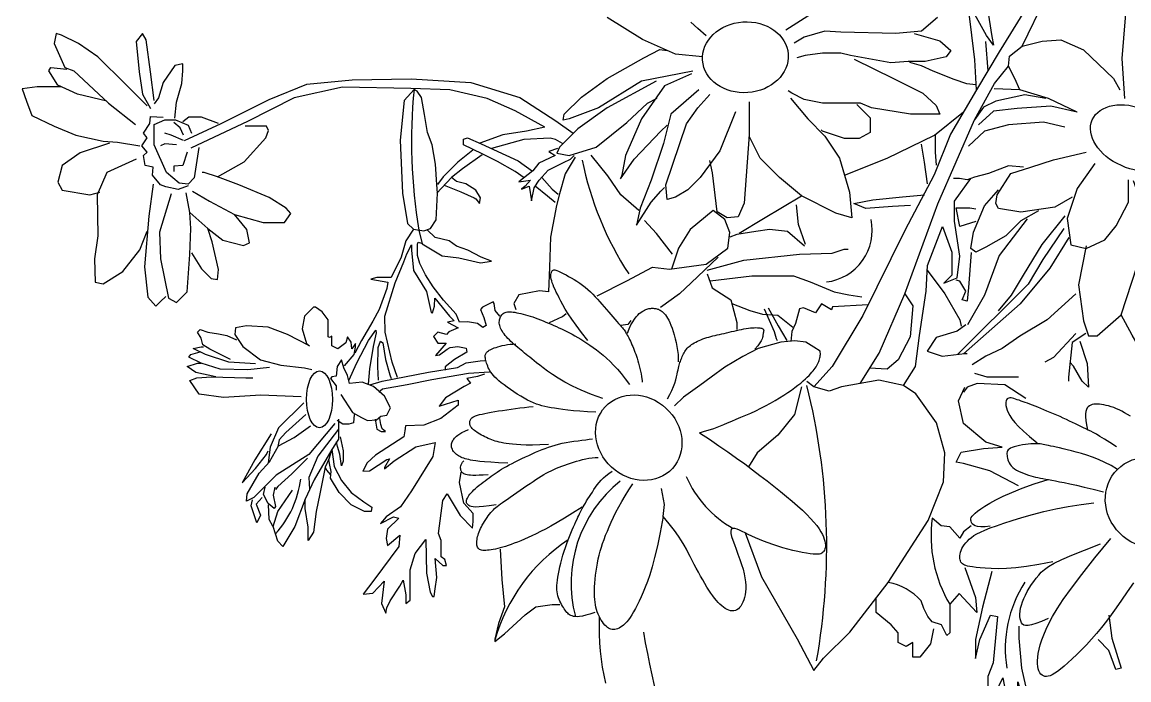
# Model space of a CAD drawing. Header units: millimetres. Extents: x 12377 to 30673, y 89761 to 101952.
# Drawn here: x 14163.8 to 14629.8, y 91247.6 to 91524.7 of the extents above; entities that cross this region are included whole.
import ezdxf

# ---------------------------------------------------------------- set-up
doc = ezdxf.new("R2010")
doc.units = ezdxf.units.MM

# ---------------------------------------------------------------- blocks, each defined once
blk = doc.blocks.new('A$C1F755224')
for p, q in [((263.16, 307.07), (270.99, 323.28)), ((200.95, 311.34), (210.6, 317.45)), ((265.64, 319.4), (257.15, 305.57)), ((289.51, 303.78), (290.83, 319.9)), ((163.28, 308.77), (153.94, 314.56)), ((240.87, 314.56), (236.68, 311.02)), ((249.58, 312.85), (249.12, 316.28)), ((253.78, 309.83), (250.28, 316.13)), ((254.02, 316.83), (255.18, 309.59)), ((177.8, 311.66), (175.95, 313.36)), ((180.02, 309.73), (177.8, 311.66)), ((250.73, 303.48), (249.58, 312.85)), ((8.92, 310.36), (8.45, 307.78)), ((10.33, 309.89), (8.92, 310.36)), ((14.79, 307.78), (10.33, 309.89)), ((31.69, 310.36), (30.05, 308.25)), ((32.63, 308.72), (31.69, 310.36)), ((33.81, 300.28), (32.63, 308.72)), ((171.97, 304.91), (163.28, 308.77)), ((205.78, 309.41), (203.2, 307.8)), ((211.25, 311.02), (205.78, 309.41)), ((215.43, 310.7), (211.25, 311.02)), ((229.92, 310.38), (215.43, 310.7)), ((236.68, 311.02), (229.92, 310.38)), ((234.75, 310.38), (241.51, 308.45)), ((255.65, 307.26), (253.78, 309.83)), ((255.18, 309.59), (255.65, 307.26)), ((268.43, 308.38), (273.37, 308.71)), ((273.37, 308.71), (279.3, 306.08)), ((8.45, 307.78), (11.27, 301.45)), ((19.96, 304.26), (14.79, 307.78)), ((30.05, 308.25), (30.76, 300.28)), ((163.6, 303.94), (167.79, 306.2)), ((167.79, 306.2), (169.72, 305.87)), ((241.51, 308.45), (244.41, 305.87)), ((244.41, 305.87), (243.12, 304.27)), ((253.47, 308.28), (254.16, 300.55)), ((259.87, 304.44), (263.16, 307.07)), ((263.16, 307.07), (268.43, 308.38)), ((279.3, 306.08), (287.2, 298.51)), ((27.23, 296.99), (19.96, 304.26)), ((153.94, 298.48), (163.6, 303.94)), ((179.06, 304.27), (171.97, 304.91)), ((206.1, 304.59), (203.84, 303.94)), ((210.6, 305.23), (206.1, 304.59)), ((215.43, 305.23), (210.6, 305.23)), ((218.01, 304.59), (215.43, 305.23)), ((228.63, 302.66), (218.01, 304.59)), ((218.97, 303.62), (229.28, 298.48)), ((233.14, 302.98), (228.63, 302.66)), ((237.65, 302.98), (233.14, 302.98)), ((243.12, 304.27), (237.65, 302.98)), ((251.18, 295.52), (250.73, 303.48)), ((257.15, 305.57), (251.18, 295.52)), ((259.54, 301.8), (259.87, 304.44)), ((290.17, 293.25), (289.51, 303.78)), ((7.04, 300.51), (7.51, 301.45)), ((9.39, 296.76), (7.04, 300.51)), ((7.51, 301.45), (11.74, 300.98)), ((11.27, 301.45), (13.62, 300.51)), ((13.62, 300.51), (22.77, 292.07)), ((30.76, 300.28), (31.69, 294.41)), ((34.75, 292.77), (33.81, 300.28)), ((40.15, 301.92), (37.09, 297.46)), ((42.26, 302.39), (40.15, 301.92)), ((42.02, 297.23), (42.26, 300.51)), ((42.26, 300.51), (42.26, 302.39)), ((176.48, 300.41), (162.96, 297.83)), ((236.69, 301.83), (233.62, 302.77)), ((239.76, 300.41), (236.69, 301.83)), ((245.31, 298.29), (239.76, 300.41)), ((255.91, 297.25), (259.54, 301.8)), ((261.19, 298.51), (259.54, 301.8)), ((37.09, 297.46), (35.92, 293.47)), ((40.62, 292.3), (42.02, 297.23)), ((74.9, 297), (86.88, 298.17)), ((86.88, 298.17), (102.37, 298.4)), ((102.37, 298.4), (118.1, 297.47)), ((118.1, 297.47), (131.01, 293.48)), ((147.18, 293.65), (153.94, 298.48)), ((162.96, 297.83), (151.69, 290.76)), ((166.82, 297.83), (153.94, 290.76)), ((176.16, 299.76), (169.08, 296.55)), ((229.28, 298.48), (237, 294.62)), ((248.62, 297.11), (245.31, 298.29)), ((250.98, 296.87), (248.62, 297.11)), ((250.65, 287.66), (255.91, 297.25)), ((262.51, 295.55), (261.19, 298.51)), ((287.2, 298.51), (288.85, 295.55)), ((3.99, 296.29), (0, 295.82)), ((0, 295.82), (1.17, 292.54)), ((10.33, 296.29), (3.99, 296.29)), ((14.56, 294.41), (9.39, 296.76)), ((22.3, 292.54), (14.56, 294.41)), ((32.87, 291.36), (27.23, 296.99)), ((31.69, 294.41), (33.81, 290.66)), ((65.04, 293.01), (74.9, 297)), ((84.31, 296.27), (71.62, 293.43)), ((102.3, 295.89), (84.31, 296.27)), ((103.14, 295.63), (100.53, 292.72)), ((112.52, 295.51), (102.3, 295.89)), ((103.91, 295.17), (103.14, 295.63)), ((105.13, 293.48), (103.91, 295.17)), ((122.37, 293.24), (112.52, 295.51)), ((169.08, 296.55), (162.96, 287.86)), ((178.09, 295.58), (170.68, 289.15)), ((177.77, 290.76), (180.99, 294.3)), ((202.56, 294.62), (201.59, 295.26)), ((205.78, 293.01), (202.56, 294.62)), ((237, 294.62), (240.54, 291.4)), ((251.18, 295.52), (244.26, 283.89)), ((262.51, 295.55), (255.82, 295.81)), ((263.82, 294.24), (256.25, 292.59)), ((270.08, 293.25), (262.51, 295.55)), ((269.42, 293.25), (263.82, 294.24)), ((1.17, 292.54), (2.58, 288.78)), ((22.77, 292.07), (29.82, 286.44)), ((35.92, 293.47), (34.75, 291.83)), ((40.15, 288.08), (40.62, 292.3)), ((52.36, 286.68), (65.04, 293.01)), ((71.62, 293.43), (59.31, 287.19)), ((100.53, 292.72), (99.46, 282.29)), ((105.9, 289.04), (105.13, 293.48)), ((129.75, 290.03), (122.37, 293.24)), ((131.01, 293.48), (140.41, 287.38)), ((142.68, 289.15), (147.18, 293.65)), ((159.1, 286.9), (164.57, 292.04)), ((164.57, 292.04), (167.14, 293.33)), ((191.29, 292.37), (191.29, 283.68)), ((202.23, 293.33), (206.74, 287.86)), ((210.6, 292.04), (205.78, 293.01)), ((215.11, 292.04), (210.6, 292.04)), ((220.58, 292.04), (215.11, 292.04)), ((219.62, 291.72), (223.16, 288.19)), ((223.48, 290.76), (220.58, 292.04)), ((240.54, 291.4), (241.51, 289.15)), ((256.25, 292.59), (252.96, 290.95)), ((270.74, 291.28), (261.85, 290.62)), ((277.65, 289.63), (270.08, 293.25)), ((277.65, 289.63), (270.74, 291.28)), ((2.58, 288.78), (8.45, 285.97)), ((33.58, 286.67), (33.82, 288.55)), ((33.82, 288.55), (37.1, 288.32)), ((106.67, 284.29), (105.9, 289.04)), ((137.52, 285.68), (129.75, 290.03)), ((142.36, 287.54), (142.68, 289.15)), ((151.69, 290.76), (143.96, 287.86)), ((153.94, 290.76), (146.22, 285.29)), ((170.68, 289.15), (168.75, 281.43)), ((174.87, 286.58), (177.77, 290.76)), ((187.75, 289.79), (183.56, 279.5)), ((233.78, 289.15), (223.48, 290.76)), ((241.51, 289.15), (233.78, 289.15)), ((240.05, 283.6), (247.72, 289.71)), ((252.96, 290.95), (250.65, 287.66)), ((255.59, 289.96), (251.64, 286.34)), ((261.85, 290.62), (255.59, 289.96)), ((8.45, 285.97), (14.09, 283.62)), ((31.94, 284.09), (33.58, 286.67)), ((34.75, 286.44), (37.56, 287.61)), ((34.75, 281.04), (34.75, 286.44)), ((37.56, 287.61), (40.38, 287.61)), ((41.56, 285.5), (39.92, 286.91)), ((40.38, 287.61), (43.67, 286.2)), ((42.5, 283.63), (41.56, 285.5)), ((43.9, 288.31), (42.26, 287.14)), ((42.74, 282.22), (52.36, 286.68)), ((43.67, 286.2), (44.61, 284.09)), ((47.19, 288.31), (43.9, 288.31)), ((51.65, 286.67), (47.19, 288.31)), ((59.31, 287.19), (47.57, 281.71)), ((60.57, 285.97), (58.69, 285.97)), ((64.33, 285.97), (60.57, 285.97)), ((64.8, 284.8), (64.33, 285.97)), ((137.52, 285.68), (132.74, 284.64)), ((140.41, 287.38), (145.03, 284.1)), ((143.96, 287.86), (142.36, 287.54)), ((151.05, 280.47), (159.1, 286.9)), ((162.96, 287.86), (158.77, 278.22)), ((168.11, 284.65), (169.72, 286.26)), ((169.4, 270.5), (174.87, 286.58)), ((206.74, 287.86), (211.25, 283.36)), ((223.16, 288.19), (223.16, 284.33)), ((240.95, 265.49), (250.65, 287.66)), ((259.54, 286.34), (253.28, 284.7)), ((268.76, 287), (259.54, 286.34)), ((274.36, 285.68), (268.76, 287)), ((14.09, 283.62), (21.36, 281.98)), ((31.47, 280.81), (32.88, 282.92)), ((32.88, 282.92), (31.94, 284.09)), ((39.22, 283.63), (37.57, 284.09)), ((42.5, 282.22), (39.22, 283.63)), ((58.46, 276.59), (64.09, 282.92)), ((64.09, 282.92), (64.8, 284.8)), ((107.9, 281.07), (106.67, 284.29)), ((116.12, 282.57), (117.21, 282.88)), ((116.12, 281.02), (116.12, 282.57)), ((117.21, 282.88), (120.77, 281.33)), ((126.5, 283.65), (120.45, 281.47)), ((132.74, 284.64), (126.5, 283.65)), ((138.91, 282.83), (132.01, 282.47)), ((140.36, 282.47), (138.91, 282.83)), ((146.22, 285.29), (141.39, 280.47)), ((161.03, 277.25), (168.11, 284.65)), ((191.29, 283.68), (190, 265.67)), ((191.93, 282.08), (191.29, 283.36)), ((210.6, 284.65), (210.28, 284.97)), ((216.4, 282.72), (210.6, 284.65)), ((211.25, 283.36), (215.11, 277.57)), ((220.26, 282.72), (216.4, 282.72)), ((223.16, 284.33), (220.26, 282.72)), ((227.65, 277.58), (240.05, 283.6)), ((244.26, 283.89), (240.01, 273.15)), ((240.3, 283.56), (240.3, 279.13)), ((253.28, 284.7), (249, 280.75)), ((23.01, 281.51), (15.26, 278.93)), ((21.36, 281.98), (25.12, 281.75)), ((25.12, 281.75), (30.99, 280.81)), ((32.88, 279.17), (31.47, 280.81)), ((38.03, 273.77), (34.75, 281.04)), ((37.57, 281.28), (36.4, 280.81)), ((40.62, 281.05), (37.57, 281.28)), ((47.57, 281.71), (44.36, 280.19)), ((46.49, 280.34), (45.31, 272.37)), ((99.46, 282.29), (100.07, 268.35)), ((108.82, 276.01), (107.9, 281.07)), ((118.64, 279.69), (114.65, 276.47)), ((121.08, 278.7), (116.12, 281.02)), ((120.77, 281.33), (130.52, 276.84)), ((132.01, 282.47), (123.55, 280.05)), ((140.9, 280.09), (138.57, 279.32)), ((142.17, 281.38), (140.36, 282.47)), ((141.39, 280.47), (140.75, 278.86)), ((143.96, 278.22), (151.05, 280.47)), ((168.75, 281.43), (165.53, 271.78)), ((194.19, 277.57), (191.93, 282.08)), ((237.43, 276.52), (236.64, 281.22)), ((15.26, 278.93), (10.56, 275.65)), ((30.05, 277.29), (22.3, 273.77)), ((31.94, 278.23), (32.88, 279.17)), ((32.41, 275.65), (31.94, 278.23)), ((43.44, 279.17), (42.27, 275.65)), ((121.09, 278.46), (115.87, 274.78)), ((125.1, 276.69), (121.08, 278.7)), ((129.75, 274.06), (125.1, 276.69)), ((130.52, 276.84), (134.29, 274.13)), ((140.28, 278.24), (135.94, 276.23)), ((138.57, 279.32), (140.28, 278.24)), ((140.75, 278.86), (143.96, 278.22)), ((142.44, 276.38), (144.3, 277.31)), ((145.55, 277.83), (142.94, 273.4)), ((144.3, 277.31), (145.23, 278.24)), ((154.16, 272.87), (149.73, 278.35)), ((157.49, 272.11), (161.03, 277.25)), ((158.77, 278.22), (157.81, 273.07)), ((183.56, 279.5), (178.41, 272.43)), ((181.63, 273.71), (180.99, 276.93)), ((199.34, 272.43), (194.19, 277.57)), ((215.11, 277.57), (217.69, 268.57)), ((216.4, 273.07), (227.65, 277.58)), ((240.3, 279.13), (240.56, 275.74)), ((265.47, 275.16), (271.4, 277.13)), ((271.4, 277.13), (279.96, 279.1)), ((10.56, 275.65), (9.39, 271.19)), ((22.3, 273.77), (19.72, 267.91)), ((34.52, 275.18), (32.41, 275.65)), ((34.29, 273.07), (34.52, 275.18)), ((41.32, 270.96), (38.03, 273.77)), ((42.27, 275.65), (39.92, 275.42)), ((39.92, 275.42), (39.92, 274.01)), ((47.89, 273.77), (47.42, 273.77)), ((51.42, 272.6), (47.89, 273.77)), ((51.42, 272.6), (58.46, 276.59)), ((109.12, 270.65), (108.82, 276.01)), ((114.65, 276.47), (110.81, 272.64)), ((115.87, 274.78), (112.96, 272.49)), ((132.12, 272.41), (129.75, 274.06)), ((134.39, 274.21), (130.68, 271.28)), ((135.94, 276.23), (134.39, 274.21)), ((136.1, 271.74), (138.42, 274.37)), ((138.42, 274.37), (142.44, 276.38)), ((238.21, 270.79), (237.43, 276.52)), ((259.54, 275.49), (254.27, 273.51)), ((263.49, 275.16), (259.54, 275.49)), ((260.2, 273.51), (265.47, 275.16)), ((282.26, 276.14), (277.65, 269.56)), ((9.39, 271.19), (10.56, 269.08)), ((36.4, 270.49), (34.29, 273.07)), ((43.67, 270.72), (41.32, 270.96)), ((45.31, 272.37), (43.67, 270.72)), ((57.05, 270.49), (51.42, 272.6)), ((112.96, 272.49), (109.12, 268.35)), ((110.81, 272.64), (109.28, 270.65)), ((130.68, 271.28), (133.77, 271.74)), ((133.77, 271.74), (132.38, 270.19)), ((134.7, 269.73), (136.1, 271.74)), ((142.94, 273.4), (141.38, 268.18)), ((157.56, 267.92), (154.16, 272.87)), ((157.81, 273.07), (157.49, 272.11)), ((165.53, 271.78), (162.64, 264.39)), ((178.41, 272.43), (175.19, 269.21)), ((182.92, 263.42), (181.63, 273.71)), ((205.13, 267.6), (199.34, 272.43)), ((246.7, 272.2), (245.05, 272.2)), ((248.67, 271.87), (246.7, 272.2)), ((250.65, 272.52), (248.67, 271.87)), ((254.27, 273.51), (250.65, 272.52)), ((256.58, 267.92), (260.2, 273.51)), ((291.16, 265.94), (291.16, 271.87)), ((10.56, 269.08), (17.84, 267.91)), ((17.84, 267.91), (20.43, 268.61)), ((37.81, 270.02), (36.4, 270.49)), ((41.09, 269.32), (37.81, 270.02)), ((43.68, 270.26), (41.09, 269.32)), ((44.84, 268.85), (49.3, 266.27)), ((65.03, 267.21), (57.05, 270.49)), ((100.07, 268.35), (101.45, 260.38)), ((108.97, 261.3), (109.28, 268.35)), ((109.28, 268.35), (109.12, 270.65)), ((132.38, 270.19), (131.45, 269.42)), ((131.45, 269.42), (133.46, 270.19)), ((133.46, 270.19), (134.08, 266.33)), ((134.08, 266.33), (134.7, 269.73)), ((141.38, 268.18), (140.59, 265.05)), ((165.53, 266), (168.11, 268.89)), ((168.11, 268.89), (169.08, 269.85)), ((169.72, 266.64), (169.4, 270.5)), ((175.19, 269.21), (171.97, 267.28)), ((217.69, 268.57), (218.33, 261.81)), ((277.65, 269.56), (275.02, 261.67)), ((19.72, 267.91), (19.96, 257.12)), ((49.3, 266.27), (55.88, 262.75)), ((69.49, 264.39), (65.03, 267.21)), ((140.59, 265.05), (139.03, 256.71)), ((162.26, 263.75), (157.56, 267.92)), ((161.67, 259.88), (165.53, 266)), ((171.97, 267.28), (169.72, 266.64)), ((190, 265.67), (188.39, 262.14)), ((214.15, 263.1), (205.13, 267.6)), ((232.26, 241.83), (240.95, 265.49)), ((256.25, 265.62), (256.58, 267.92)), ((256.91, 264.3), (256.25, 265.62)), ((276.34, 267.26), (271.73, 264.63)), ((287.86, 259.69), (291.16, 265.94)), ((55.88, 262.75), (63.39, 260.64)), ((69.02, 260.64), (70.67, 262.98)), ((70.67, 262.98), (69.49, 264.39)), ((162.64, 264.39), (161.67, 259.88)), ((185.49, 261.81), (182.92, 263.42)), ((188.39, 262.14), (185.49, 261.81)), ((218.33, 261.81), (214.15, 263.1)), ((262.83, 263.31), (256.91, 264.3)), ((271.73, 264.63), (262.83, 263.31)), ((63.39, 260.64), (69.02, 260.64)), ((101.45, 260.38), (102.99, 258.84)), ((107.44, 259), (108.97, 261.3)), ((275.02, 261.67), (276.01, 254.76)), ((284.9, 256.08), (287.86, 259.69)), ((19.96, 257.12), (19.02, 251.02)), ((30.99, 253.37), (32.87, 258.29)), ((102.99, 258.84), (105.75, 258.38)), ((105.75, 258.38), (107.44, 259)), ((139.03, 256.71), (138.76, 248.89)), ((276.01, 254.76), (279.96, 253.77)), ((279.96, 253.77), (284.9, 256.08)), ((19.02, 251.02), (19.25, 244.92)), ((26.53, 247.74), (30.99, 253.37)), ((21.36, 244.46), (26.53, 247.74)), ((138.76, 248.89), (138.5, 242.37)), ((19.25, 244.92), (21.36, 244.46)), ((136.15, 242.63), (130.67, 241.58)), ((138.5, 242.37), (136.15, 242.63)), ((130.67, 241.58), (129.37, 239.24)), ((129.37, 239.24), (129.89, 237.67))]:
    blk.add_line(p, q)
for points in [[(111.04, 270.42), (115.41, 268.65), (118.94, 267.12), (119.4, 266.81), (120.32, 265.59), (120.63, 267.12), (119.4, 269.11), (116.79, 270.8), (114.34, 271.41), (112.96, 272.49)], [(136.76, 272.49), (139.5, 269.42), (141.05, 268.03)], [(240.01, 273.15), (232.26, 258.46), (221.27, 236.16), (213.12, 222.71), (208.34, 217.33)], [(231.93, 217.69), (235.09, 222.71), (236.16, 230.85), (237.93, 242.53), (238.28, 249.26), (242.18, 259.53), (244.66, 252.8), (244.66, 246.78), (242.53, 244.66), (246.08, 246.07), (246.79, 251.74), (245.37, 260.94), (245.37, 266.25), (249.66, 272.2)], [(279.96, 254.43), (277.98, 244.23), (279.3, 234.69), (280.62, 230.74), (282.92, 230.74), (289.18, 236.34), (293.46, 249.17), (294.12, 260.35), (294.12, 266.93), (292.47, 271.54)], [(34.51, 270.72), (33.34, 262.28), (32.16, 248.91), (33.1, 240.94), (35.22, 238.59), (36.39, 239.77), (37.8, 241.17)], [(39.21, 268.14), (36.16, 258.06), (36.39, 251.02), (38.5, 240.7), (40.62, 239.53), (43.43, 242.35), (44.14, 252.2), (44.37, 259), (44.14, 263.22), (43.2, 268.38)], [(140.28, 265.86), (138.26, 267.56), (135.02, 270.19)], [(267.44, 263.64), (262.83, 261.01), (258.88, 257.06), (253.61, 254.1), (250.98, 252.79), (249.66, 253.77), (250.32, 258.05), (253.28, 264.96), (256.91, 269.23)], [(188.67, 257.76), (195.05, 261.65), (205.13, 267.6)], [(206.16, 254.86), (204.34, 260.08), (203.81, 265.29)], [(233.77, 265.05), (229.07, 264.79), (222.03, 264.27), (218.9, 265.57), (223.85, 266.62), (231.68, 267.4), (237.43, 267.92)], [(44.14, 263.22), (48.83, 259), (52.82, 255.95), (58.22, 254.54), (59.87, 255.24), (59.16, 258.76), (55.88, 262.75)], [(151.29, 241.32), (159.12, 245.23), (165.91, 248.88), (170.35, 248.36), (180, 249.67), (185.75, 253.84), (186.27, 258.01), (184.96, 261.4), (181.83, 263.75), (175.83, 258.79), (172.7, 253.84), (170.87, 248.36)], [(246.74, 259.59), (245.75, 264.51), (249.37, 264.51), (251.01, 264.19)], [(274.36, 262.38), (268.35, 254.81), (263.39, 246.73), (260.26, 241.52), (256.87, 237.34)], [(171.13, 252.27), (166.95, 257.75), (163.82, 261.14)], [(251.01, 260.9), (246.74, 259.59)], [(264.44, 261.59), (257.13, 251.95), (253.21, 241.52), (248.78, 233.69)], [(44.61, 252.66), (47.19, 248.44), (49.77, 245.86), (51.42, 245.63), (51.65, 248.21), (50.01, 255.48), (48.83, 259)], [(102.99, 258.84), (100.99, 255.77), (99.76, 251.48), (97.15, 246.12), (95.62, 246.12), (93.32, 246.12), (91.78, 245.66), (96.23, 244.89), (95.93, 243.2), (93.93, 237.69), (92.29, 234.64), (89.27, 229.55), (87.57, 226.25)], [(104.37, 258.61), (105.29, 255.01), (110.5, 251.79), (114.95, 251.33), (120.63, 249.95), (123.54, 250.41), (120.78, 251.48), (117.25, 253.32), (114.34, 254.39), (112.34, 255.77), (108.66, 256.69), (106.59, 258.69)], [(205.84, 254.36), (201.41, 258.27), (196.71, 258.79), (193.06, 258.27), (188.1, 257.49), (186.27, 256.71)], [(274.1, 258.99), (268.61, 250.9), (264.7, 244.38), (246.18, 225.89)], [(275.4, 256.64), (270.44, 248.56), (262.61, 239.17), (247.74, 226.06)], [(98.81, 219.84), (97.39, 223.8), (95.5, 231.72), (95.41, 235.97), (98.14, 244.74), (100.41, 250.21), (101.26, 252.38), (102.49, 254.71), (102.49, 253.34), (102.95, 247.95), (106.43, 242.46), (107.62, 236.88), (107.99, 236.79), (108.54, 238.62), (108.63, 240.72), (112.47, 235.97), (113.66, 234.68), (111.92, 234.41), (114.76, 232.86), (112.29, 231.85), (111.65, 231.12), (109.36, 231.76), (108.26, 230.57), (109.36, 228.83), (111.56, 228.83), (108.81, 225.63), (109.82, 225.81), (111.83, 227.28), (112.66, 227.73), (114.67, 227.92), (116.87, 227.55), (117.05, 226.45), (113.75, 224.53), (111.28, 222.61), (111.36, 221.72)], [(125.67, 235.94), (124.5, 237.41), (124.21, 239.32), (123.91, 239.68), (121.12, 238.36), (120.61, 237.7), (121.49, 235.58), (122.08, 233.45), (121.27, 232.94), (119.8, 234.04), (117.16, 234.48), (115.1, 234.33), (114.22, 236.46), (110.85, 240.12), (108.17, 243.67), (106.16, 246.83), (104.63, 249.8), (104.05, 251.96), (104, 254.88), (104.24, 255.4), (105.06, 255.16), (105.25, 255.07)], [(180.27, 248.1), (189.92, 250.71), (204.54, 252.27), (213.15, 252.54), (216.29, 253.58), (217.33, 253.58)], [(183.14, 251.49), (176.09, 244.71), (172.96, 241.84), (168, 238.19)], [(249.7, 252.69), (249.04, 243.5), (248.71, 239.89), (247.4, 240.21), (248.38, 242.51), (246.74, 245.14), (245.75, 245.47)], [(148.85, 229.55), (147.17, 231.69), (145.78, 233.55), (144.62, 235.18), (143.68, 236.6), (142.91, 237.83), (142.29, 238.92), (141.77, 239.88), (141.33, 240.74), (140.93, 241.54), (140.57, 242.28), (140.25, 242.96), (139.96, 243.59), (139.72, 244.17), (139.52, 244.71), (139.36, 245.22), (139.25, 245.69), (139.17, 246.13), (139.14, 246.54), (139.14, 246.92), (139.19, 247.25), (139.27, 247.53), (139.38, 247.77), (139.53, 247.95), (139.7, 248.08), (139.91, 248.14), (140.15, 248.15), (140.43, 248.1), (140.75, 248), (141.11, 247.84), (141.53, 247.64), (142.01, 247.4), (142.55, 247.11), (143.15, 246.79), (143.81, 246.43), (144.51, 246.03), (145.24, 245.6), (145.98, 245.14), (146.73, 244.64), (147.47, 244.12), (148.19, 243.56), (148.88, 242.97), (149.54, 242.36), (150.18, 241.73), (150.8, 241.08), (151.4, 240.42), (151.99, 239.75), (152.58, 239.07), (153.17, 238.38), (153.76, 237.7), (154.35, 237.02), (154.93, 236.36), (155.48, 235.73), (156.01, 235.13), (156.5, 234.57), (156.95, 234.06), (157.34, 233.61), (157.67, 233.22), (157.95, 232.89), (158.19, 232.59), (158.39, 232.33), (158.57, 232.07), (158.74, 231.82), (158.9, 231.56), (159.07, 231.27), (159.25, 230.95), (159.44, 230.59), (159.64, 230.21), (159.84, 229.79), (160.05, 229.36), (160.26, 228.91), (160.47, 228.44), (160.68, 227.97), (160.88, 227.49), (161.08, 227), (161.27, 226.5), (161.46, 225.98), (161.65, 225.43), (161.83, 224.85), (162.02, 224.23), (162.2, 223.58), (162.38, 222.88), (162.56, 222.17), (162.73, 221.45), (162.88, 220.75), (163, 220.09), (163.1, 219.49), (163.16, 218.98), (163.18, 218.58)], [(238.19, 248.1), (242.8, 241.86), (246.74, 234.96), (247.07, 233.32)], [(180.27, 247.06), (181.57, 243.41), (186.53, 240.28), (188.1, 234.28), (188.1, 232.46)], [(181.05, 245.23), (192.01, 246.54), (202.97, 246.54), (207.41, 244.97), (213.68, 242.37), (217.59, 241.58), (220.98, 241.06)], [(220.5, 218.24), (225.53, 226.25), (232.26, 241.83), (234.38, 238.64), (233.68, 230.5), (230.49, 224.48), (227.65, 222), (223.01, 222.24)], [(277.31, 241.86), (269.75, 234.96), (262.52, 230.69), (257.92, 227.41), (253.64, 225.44), (250.03, 223.14)], [(202.77, 232.96), (198.86, 236.09), (194.94, 236.35), (191.55, 237.39), (186.85, 239.22)], [(222.64, 238.93), (213.21, 238.44), (212.95, 237.65), (210.34, 239.22), (208.77, 236.87), (205.64, 238.18), (204.6, 237.91), (203.55, 234), (202.51, 231.92), (202.25, 229.31)], [(84.82, 222.9), (87.36, 225.82), (87.75, 227.77), (87.75, 228.75), (86.77, 227.38), (86.58, 229.14), (85.6, 230.5), (85.21, 228.94), (83.07, 227.38), (81.5, 228.16), (81.5, 230.7), (80.92, 230.31), (80.53, 230.5), (80.53, 233.03), (80.53, 234.98), (78.97, 237.13), (77.21, 238.3), (76.63, 238.3), (74.28, 235.96), (73.7, 232.65), (74.87, 228.75), (75.65, 228.16), (69.8, 231.09), (64.72, 233.03), (59.06, 233.42), (56.14, 232.84), (55.94, 231.09), (58.09, 227.97), (62.77, 224.46), (68.04, 223.09), (74.28, 222.31), (76.24, 221.92)], [(152.82, 214.31), (149.8, 215.36), (147.15, 216.43), (144.82, 217.51), (142.79, 218.57), (141.04, 219.6), (139.53, 220.58), (138.24, 221.49), (137.14, 222.31), (136.19, 223.03), (135.39, 223.66), (134.7, 224.2), (134.1, 224.69), (133.58, 225.12), (133.11, 225.51), (132.67, 225.88), (132.23, 226.25), (131.79, 226.61), (131.33, 226.98), (130.87, 227.35), (130.41, 227.73), (129.95, 228.11), (129.49, 228.5), (129.05, 228.89), (128.62, 229.29), (128.21, 229.69), (127.83, 230.1), (127.46, 230.5), (127.12, 230.9), (126.81, 231.3), (126.54, 231.69), (126.29, 232.07), (126.08, 232.44), (125.91, 232.79), (125.77, 233.14), (125.67, 233.47), (125.61, 233.79), (125.57, 234.09), (125.56, 234.4), (125.58, 234.69), (125.62, 234.98), (125.69, 235.26), (125.79, 235.54), (125.9, 235.8), (126.04, 236.04), (126.21, 236.27), (126.4, 236.48), (126.61, 236.66), (126.84, 236.81), (127.1, 236.92), (127.39, 237.01), (127.7, 237.06), (128.04, 237.09), (128.41, 237.09), (128.8, 237.07), (129.23, 237.03), (129.69, 236.96), (130.18, 236.87), (130.71, 236.77), (131.26, 236.64), (131.84, 236.5), (132.44, 236.34), (133.06, 236.16), (133.71, 235.96), (134.37, 235.74), (135.04, 235.5), (135.73, 235.25), (136.42, 234.98), (137.12, 234.7), (137.82, 234.41), (138.52, 234.11), (139.22, 233.81), (139.91, 233.51), (140.59, 233.2), (141.27, 232.89), (141.94, 232.58), (142.62, 232.25), (143.31, 231.91), (144, 231.55), (144.71, 231.17), (145.45, 230.76), (146.2, 230.33), (146.98, 229.87), (147.78, 229.37), (148.59, 228.84), (149.42, 228.28), (150.27, 227.68), (151.13, 227.05), (152, 226.37), (152.89, 225.65), (153.78, 224.88), (154.7, 224.02), (155.65, 223.08), (156.63, 222.01), (157.65, 220.82), (158.71, 219.48), (159.83, 217.97)], [(138.76, 234.28), (142.16, 235.85), (143.2, 236.63)], [(159.27, 231.44), (159.74, 232.64), (160.2, 233.66), (160.67, 234.5), (161.12, 235.2), (161.56, 235.77), (161.98, 236.23), (162.39, 236.61), (162.77, 236.91), (163.14, 237.17), (163.48, 237.38), (163.8, 237.55), (164.1, 237.69), (164.39, 237.8), (164.66, 237.88), (164.92, 237.94), (165.17, 237.98), (165.41, 238.01), (165.64, 238.02), (165.87, 238.03), (166.09, 238.02), (166.31, 238), (166.53, 237.97), (166.75, 237.93), (166.98, 237.89), (167.21, 237.83), (167.44, 237.76), (167.68, 237.66), (167.92, 237.54), (168.18, 237.39), (168.43, 237.19), (168.7, 236.95), (168.97, 236.66), (169.26, 236.31), (169.55, 235.89), (169.84, 235.41), (170.14, 234.87), (170.44, 234.25), (170.74, 233.56), (171.03, 232.79), (171.32, 231.94), (171.6, 231.01), (171.87, 230.01), (172.11, 228.98), (172.32, 227.93), (172.49, 226.87), (172.6, 225.84), (172.66, 224.85), (172.64, 223.92)], [(195.27, 237.87), (197.88, 231.87), (198.4, 230.04), (198.66, 229.52)], [(196.31, 238.13), (198.92, 233.43), (201.27, 229.52)], [(294.4, 226.98), (292.08, 230.94), (289.18, 236.34)], [(160.17, 234.8), (159.38, 233.76), (157.56, 233.5)], [(248.38, 233.65), (246.08, 232), (240.5, 230.36), (238.19, 226.75), (242.14, 225.44), (248.06, 226.09), (248.71, 226.09)], [(54.82, 224.5), (49.36, 227.23), (47.54, 228.37), (47.09, 230.18), (46.18, 231.77), (46.86, 232.46), (48.91, 231.77), (51.64, 231.32), (53.91, 230.87), (56.41, 229.73)], [(85.97, 218.99), (88.04, 223.7), (91.16, 229.55), (93.05, 232.29), (93.14, 231.53), (92.39, 227.95), (91.44, 222.1), (91.06, 218.04)], [(169.86, 214.18), (170.48, 215.34), (170.99, 216.42), (171.4, 217.43), (171.73, 218.35), (171.99, 219.2), (172.19, 219.97), (172.36, 220.66), (172.49, 221.28), (172.61, 221.81), (172.72, 222.28), (172.82, 222.7), (172.92, 223.07), (173.01, 223.41), (173.11, 223.72), (173.21, 224.03), (173.32, 224.34), (173.44, 224.66), (173.57, 224.99), (173.71, 225.32), (173.86, 225.66), (174.03, 225.99), (174.2, 226.32), (174.39, 226.63), (174.59, 226.94), (174.81, 227.23), (175.04, 227.5), (175.29, 227.76), (175.56, 228), (175.85, 228.24), (176.16, 228.47), (176.5, 228.69), (176.87, 228.91), (177.27, 229.13), (177.69, 229.34), (178.14, 229.55), (178.62, 229.75), (179.11, 229.94), (179.62, 230.13), (180.14, 230.3), (180.68, 230.46), (181.22, 230.61), (181.78, 230.75), (182.34, 230.89), (182.92, 231.02), (183.51, 231.15), (184.11, 231.28), (184.73, 231.41), (185.37, 231.55), (186.02, 231.71), (186.68, 231.87), (187.35, 232.03), (188.02, 232.19), (188.68, 232.34), (189.33, 232.48), (189.96, 232.61), (190.57, 232.71), (191.15, 232.8), (191.69, 232.86), (192.2, 232.9), (192.67, 232.92), (193.1, 232.93), (193.5, 232.92), (193.84, 232.89), (194.15, 232.85), (194.4, 232.8), (194.61, 232.75), (194.78, 232.68), (194.92, 232.6), (195.01, 232.51), (195.08, 232.42), (195.13, 232.31), (195.15, 232.2), (195.14, 232.09), (195.13, 231.96), (195.1, 231.83), (195.07, 231.69), (195.03, 231.54), (195, 231.38), (194.97, 231.21), (194.96, 231.03), (194.95, 230.84), (194.93, 230.6), (194.87, 230.32), (194.73, 229.95), (194.49, 229.49), (194.11, 228.9), (193.58, 228.16), (192.85, 227.26)], [(277.31, 231.35), (271.39, 225.11), (269.09, 223.8)], [(279.94, 231.35), (276.32, 229.05), (275.34, 219.85), (275.34, 218.87)], [(61.42, 223.37), (54.37, 223.82), (48.23, 225.87), (45.04, 227.46), (47.09, 227.91), (47.77, 227.91)], [(93.8, 219.08), (93.61, 222.57), (93.71, 227.67), (94.27, 229.36), (94.93, 228.89), (95.6, 224.55), (96.73, 220.5), (97.11, 219.55)], [(150.99, 210.66), (148.74, 210.78), (146.77, 210.91), (145.06, 211.06), (143.57, 211.21), (142.26, 211.36), (141.12, 211.53), (140.11, 211.69), (139.19, 211.85), (138.35, 212.01), (137.55, 212.18), (136.8, 212.37), (136.06, 212.58), (135.32, 212.82), (134.58, 213.11), (133.81, 213.45), (132.99, 213.86), (132.13, 214.33), (131.23, 214.86), (130.31, 215.43), (129.39, 216.03), (128.48, 216.64), (127.62, 217.26), (126.81, 217.85), (126.08, 218.43), (125.44, 218.96), (124.89, 219.45), (124.41, 219.92), (124, 220.36), (123.66, 220.78), (123.36, 221.18), (123.1, 221.58), (122.88, 221.98), (122.68, 222.38), (122.51, 222.78), (122.36, 223.18), (122.23, 223.57), (122.12, 223.94), (122.03, 224.29), (121.96, 224.62), (121.91, 224.93), (121.89, 225.19), (121.88, 225.44), (121.89, 225.65), (121.93, 225.85), (121.99, 226.02), (122.07, 226.19), (122.18, 226.35), (122.32, 226.5), (122.49, 226.65), (122.69, 226.8), (122.92, 226.96), (123.19, 227.11), (123.5, 227.27), (123.86, 227.42), (124.26, 227.58), (124.71, 227.74), (125.21, 227.91), (125.76, 228.06), (126.36, 228.21), (127, 228.35), (127.69, 228.46), (128.4, 228.55), (129.16, 228.61), (129.94, 228.63)], [(209.98, 226.71), (208.31, 227.82), (206.22, 229.07), (203.3, 229.49), (199.67, 229.07), (193.68, 227.4), (189.64, 225.31), (184.9, 222.53), (181.28, 219.89), (178.36, 217.66), (174.04, 214.6), (171.67, 212.37)], [(278.3, 229.38), (280.27, 223.47), (280.6, 217.23), (278.95, 218.87), (276.65, 222.81), (275.67, 223.8)], [(65.06, 222.46), (59.37, 221.78), (52.09, 222), (47.09, 223.59), (43.9, 225.19), (44.36, 225.87), (46.86, 226.55), (46.86, 226.55)], [(83.85, 215.3), (86.97, 210.62), (89.31, 209.25), (90.87, 208.47), (93.21, 208.67), (94.38, 209.64), (95.94, 209.84), (96.92, 211.79), (95.36, 214.91), (92.43, 217.44), (89.51, 218.61), (86.19, 218.22), (85.6, 220.36), (84.63, 222.31), (84.04, 224.46), (82.87, 222.7), (82.68, 220.17), (81.5, 219.97), (81.11, 219.58), (82.68, 217.63), (82.68, 216.46)], [(91.51, 217.84), (94.74, 218.83), (106.9, 221.19), (114.59, 222.43), (116.83, 223.67), (120.55, 224.16), (121.79, 224.29)], [(178.22, 205.27), (179.26, 205.54), (180.22, 205.81), (181.13, 206.1), (181.99, 206.41), (182.86, 206.73), (183.74, 207.09), (184.66, 207.47), (185.66, 207.88), (186.75, 208.33), (187.91, 208.81), (189.14, 209.33), (190.42, 209.87), (191.72, 210.45), (193.04, 211.06), (194.36, 211.69), (195.66, 212.35), (196.92, 213.03), (198.13, 213.72), (199.3, 214.43), (200.41, 215.13), (201.46, 215.82), (202.44, 216.5), (203.34, 217.16), (204.15, 217.77), (204.89, 218.35), (205.54, 218.9), (206.11, 219.41), (206.62, 219.88), (207.07, 220.33), (207.47, 220.76), (207.83, 221.17), (208.15, 221.56), (208.44, 221.93), (208.7, 222.3), (208.94, 222.65), (209.15, 223), (209.34, 223.33), (209.5, 223.67), (209.64, 223.99), (209.76, 224.32), (209.86, 224.64), (209.94, 224.95), (210, 225.27), (210.03, 225.57), (210.05, 225.87), (210.05, 226.16), (210.03, 226.44), (209.98, 226.71)], [(50.95, 219.96), (45.72, 221.1), (43.45, 222.69), (46.18, 223.59), (47.09, 223.59)], [(73.47, 214.73), (62.78, 215.19), (53, 214.51), (46.63, 215.42), (44.13, 219.05), (45.95, 219.73), (49.82, 219.96), (58.91, 219.73), (60.73, 219.73)], [(121.69, 220.68), (119.83, 220.06), (116.98, 219.56), (117.97, 218.32), (116.36, 217.45), (111.4, 214.48), (109.78, 212.25), (114.75, 213.86), (114.75, 212.49), (110.15, 209.02), (105.69, 207.29), (100.85, 207.04), (100.72, 205.8), (100.47, 204.19), (93.03, 199.35), (90.8, 197.37), (89.68, 195.14), (91.42, 195.26), (96.01, 198.24), (96.63, 198.36), (95.39, 196.13), (95.39, 195.76), (97.87, 197.87), (103.58, 201.58), (108.66, 202.7), (108.04, 198.98), (102.46, 189.93), (99.61, 185.72), (95.76, 183.11), (94.27, 181.38), (97.74, 183.11), (99.11, 182.74), (96.13, 179.89), (95.76, 177.41), (96.13, 175.55), (99.36, 178.28), (99.11, 175.3), (92.52, 166.44), (89.78, 162.79), (92.29, 163.02), (95.25, 166.21), (94.57, 160.29), (95.71, 157.78), (95.94, 159.15), (96.85, 160.97), (99.36, 164.84), (100.27, 166.44), (100.95, 162.57), (100.95, 160.29), (102.09, 161.2), (102.09, 163.25), (102.09, 165.98), (102.09, 169.17), (103.46, 173.5), (106.2, 177.14), (106.42, 168.26), (107.34, 163.25), (108.02, 162.11), (108.47, 162.11), (108.7, 164.16), (109.16, 167.12), (108.7, 172.13), (110.75, 170.31), (111.67, 170.31), (111.21, 171.9), (110.3, 172.58), (110.3, 176.91), (109.61, 178.73), (110.75, 187.39), (111.89, 189.21), (115.31, 183.51), (118.5, 180.1), (118.73, 181.92), (118.73, 183.97), (116.22, 186.7), (115.09, 192.17), (115.54, 194.9)], [(123.03, 221.19), (117.45, 220.82), (107.77, 219.2), (101.31, 217.84), (94.86, 216.73), (93.87, 215.98)], [(190.26, 178.9), (194.55, 167.3), (203.99, 150.98), (208.34, 142.64), (210.88, 145.91), (217.78, 152.79), (227.94, 165.85), (238.46, 182.16), (242.46, 192.31), (242.82, 199.93), (240.64, 207.9), (235.2, 215.52), (231.93, 217.69), (225.4, 219.14), (215.6, 217.33), (212.33, 216.24), (208.34, 217.33), (206.53, 218.78)], [(262.19, 219.85), (257.92, 219.85), (253.97, 219.85), (250.69, 220.84)], [(205.07, 217.33), (203.26, 210.08), (198.9, 204.64), (193.46, 199.93), (191.18, 196.28)], [(262.19, 191.29), (254.63, 195.23), (247.73, 197.2), (245.75, 197.53), (247.07, 200.15), (252.99, 201.14), (257.92, 201.47), (253.64, 202.78), (247.73, 207.71), (246.41, 213.62), (248.06, 217.23)], [(264.16, 214.27), (258.57, 217.88), (251.34, 218.21), (248.71, 217.23), (247.73, 215.91)], [(74.09, 213.15), (67.45, 206.52), (65.31, 201.45), (64.72, 197.36)], [(287.95, 201.52), (286.22, 202.66), (284.8, 203.57), (283.63, 204.29), (282.68, 204.85), (281.88, 205.29), (281.19, 205.65), (280.57, 205.95), (279.95, 206.25), (279.31, 206.56), (278.64, 206.88), (277.93, 207.23), (277.19, 207.59), (276.42, 207.96), (275.63, 208.33), (274.81, 208.72), (273.98, 209.1), (273.13, 209.49), (272.27, 209.87), (271.4, 210.25), (270.54, 210.62), (269.69, 210.98), (268.86, 211.32), (268.05, 211.65), (267.28, 211.96), (266.54, 212.25), (265.84, 212.52), (265.18, 212.76), (264.55, 213), (263.96, 213.21), (263.39, 213.42), (262.86, 213.61), (262.35, 213.79), (261.87, 213.96), (261.42, 214.11), (261, 214.24), (260.61, 214.34), (260.26, 214.41), (259.93, 214.42), (259.65, 214.39), (259.4, 214.3), (259.19, 214.15), (259.03, 213.92), (258.91, 213.64), (258.85, 213.29), (258.84, 212.87), (258.9, 212.39), (259.02, 211.84), (259.21, 211.23), (259.49, 210.56), (259.88, 209.8), (260.43, 208.95), (261.19, 207.98), (262.19, 206.89), (263.49, 205.64), (265.12, 204.23), (267.13, 202.64)], [(291.63, 209.62), (290.86, 210.1), (290.12, 210.54), (289.4, 210.93), (288.68, 211.28), (287.97, 211.59), (287.27, 211.86), (286.59, 212.1), (285.92, 212.3), (285.27, 212.47), (284.65, 212.61), (284.06, 212.71), (283.49, 212.78), (282.96, 212.82), (282.46, 212.82), (282, 212.77), (281.57, 212.68), (281.19, 212.54), (280.84, 212.35), (280.54, 212.1), (280.28, 211.79), (280.08, 211.39), (279.93, 210.88), (279.85, 210.25), (279.84, 209.47), (279.92, 208.52), (280.09, 207.37), (280.35, 206.01)], [(74.67, 210.03), (69.41, 205.35), (67.65, 203.4), (67.26, 201.65)], [(87.36, 210.03), (87.16, 207.89), (85.99, 207.5), (84.43, 207.5), (82.87, 208.47)], [(138.48, 202.13), (136.25, 202.04), (134.32, 202), (132.67, 202.01), (131.27, 202.05), (130.07, 202.12), (129.05, 202.21), (128.17, 202.32), (127.4, 202.43), (126.72, 202.55), (126.09, 202.66), (125.53, 202.79), (125, 202.91), (124.51, 203.05), (124.04, 203.2), (123.59, 203.37), (123.13, 203.55), (122.67, 203.75), (122.21, 203.96), (121.75, 204.19), (121.29, 204.42), (120.85, 204.66), (120.43, 204.91), (120.04, 205.14), (119.68, 205.38), (119.35, 205.6), (119.07, 205.82), (118.81, 206.02), (118.59, 206.22), (118.4, 206.41), (118.24, 206.6), (118.11, 206.78), (118, 206.95), (117.92, 207.12), (117.86, 207.29), (117.81, 207.45), (117.79, 207.61), (117.78, 207.77), (117.79, 207.94), (117.82, 208.1), (117.85, 208.27), (117.89, 208.44), (117.96, 208.62), (118.05, 208.8), (118.18, 208.98), (118.37, 209.16), (118.61, 209.34), (118.93, 209.52), (119.32, 209.69), (119.8, 209.86), (120.37, 210.03), (121.03, 210.19), (121.76, 210.35), (122.56, 210.51), (123.43, 210.67), (124.37, 210.83), (125.37, 210.99), (126.43, 211.15), (127.53, 211.31), (128.67, 211.47), (129.83, 211.63), (131.01, 211.78), (132.19, 211.93), (133.36, 212.06), (134.52, 212.18)], [(82.29, 207.69), (75.46, 199.5), (66.87, 194.05), (61.01, 188.2), (59.06, 187.22), (59.26, 189.17), (62.38, 194.63), (65.11, 197.56), (67.45, 201.84), (71.55, 203.99), (75.85, 207.11)], [(83.26, 208.86), (83.26, 203.6), (81.5, 200.87), (80.72, 198.34), (79.75, 196.19), (78.38, 189.17), (77.41, 184.49), (76.63, 179.04), (75.26, 176.89), (75.26, 180.4), (74.48, 185.27), (74.48, 187.81)], [(92.88, 208.79), (93.37, 206.19), (94.49, 205.57), (95.61, 205.57), (94.74, 206.31), (94.37, 207.43), (94.12, 209.04)], [(65.5, 204.96), (61.21, 198.14), (57.89, 192.1), (61.41, 195.8), (64.33, 199.5), (64.72, 200.48)], [(83.26, 206.23), (77.8, 199.11), (75.46, 193.46), (75.65, 190.34)], [(83.69, 204.2), (84.44, 200.49), (84.44, 197.76), (84.07, 196.52), (83.57, 199.62), (82.95, 201.6), (82.7, 202.84)], [(127.81, 197.25), (125.32, 197.37), (123.3, 197.48), (121.68, 197.6), (120.41, 197.71), (119.41, 197.82), (118.64, 197.94), (118.03, 198.05), (117.52, 198.17), (117.05, 198.28), (116.61, 198.4), (116.21, 198.52), (115.83, 198.66), (115.48, 198.8), (115.15, 198.96), (114.84, 199.14), (114.54, 199.33), (114.27, 199.56), (114.01, 199.8), (113.77, 200.05), (113.55, 200.32), (113.37, 200.61), (113.21, 200.89), (113.1, 201.18), (113.02, 201.47), (112.98, 201.75), (112.99, 202.03), (113.02, 202.3), (113.1, 202.57), (113.2, 202.84), (113.32, 203.1), (113.47, 203.35), (113.63, 203.6), (113.81, 203.85), (114.03, 204.1), (114.31, 204.36), (114.68, 204.63), (115.15, 204.94), (115.75, 205.28), (116.51, 205.66), (117.44, 206.09)], [(178.22, 205.27), (180.86, 203.53), (183.36, 201.84), (185.74, 200.19), (188, 198.59), (190.15, 197.03), (192.2, 195.52), (194.16, 194.04), (196.03, 192.6), (197.83, 191.19), (199.53, 189.83), (201.15, 188.5), (202.66, 187.23), (204.06, 186.01), (205.34, 184.84), (206.49, 183.73), (207.5, 182.69), (208.37, 181.72), (209.1, 180.81), (209.7, 179.97), (210.19, 179.2), (210.58, 178.48), (210.88, 177.82), (211.1, 177.22), (211.25, 176.67), (211.35, 176.18), (211.39, 175.73), (211.39, 175.33), (211.34, 174.97), (211.26, 174.65), (211.14, 174.37), (211, 174.12), (210.84, 173.9), (210.65, 173.7), (210.43, 173.54), (210.16, 173.41), (209.81, 173.31), (209.38, 173.26), (208.84, 173.25), (208.17, 173.29), (207.36, 173.39), (206.4, 173.54), (205.31, 173.74), (204.11, 173.99), (202.83, 174.28), (201.51, 174.61), (200.17, 174.98), (198.83, 175.37), (197.54, 175.79), (196.3, 176.24), (195.13, 176.7), (194.03, 177.16), (192.99, 177.62), (192.01, 178.07), (191.1, 178.5), (190.26, 178.9), (189.48, 179.27), (188.76, 179.59), (188.13, 179.84), (187.58, 180.01), (187.12, 180.07), (186.78, 180), (186.56, 179.77), (186.46, 179.36), (186.51, 178.76), (186.7, 177.94), (187.02, 176.94), (187.42, 175.8), (187.88, 174.56), (188.37, 173.25), (188.86, 171.91), (189.32, 170.59), (189.71, 169.31), (190.01, 168.13), (190.22, 167.02), (190.35, 166), (190.41, 165.06), (190.41, 164.18), (190.35, 163.36), (190.23, 162.61), (190.08, 161.91), (189.89, 161.26), (189.66, 160.66), (189.41, 160.11), (189.12, 159.63), (188.81, 159.22), (188.47, 158.88), (188.1, 158.62), (187.71, 158.44), (187.3, 158.34), (186.88, 158.33), (186.43, 158.39), (185.98, 158.52), (185.51, 158.72), (185.04, 158.99), (184.57, 159.31), (184.1, 159.69), (183.63, 160.11), (183.17, 160.58), (182.7, 161.11), (182.22, 161.69), (181.74, 162.34), (181.25, 163.04), (180.74, 163.81), (180.21, 164.64), (179.66, 165.54), (179.1, 166.5), (178.52, 167.49), (177.95, 168.52), (177.38, 169.56), (176.83, 170.61), (176.29, 171.64), (175.78, 172.65), (175.3, 173.62), (174.79, 174.61), (174.22, 175.65), (173.54, 176.78), (172.69, 178.06), (171.63, 179.54), (170.31, 181.25), (168.67, 183.24)], [(124.76, 186.29), (122.9, 186), (121.41, 185.81), (120.24, 185.71), (119.34, 185.69), (118.68, 185.73), (118.19, 185.81), (117.83, 185.94), (117.57, 186.08), (117.35, 186.24), (117.17, 186.41), (117.04, 186.59), (116.95, 186.79), (116.9, 187), (116.9, 187.23), (116.94, 187.48), (117.03, 187.76), (117.17, 188.06), (117.36, 188.37), (117.58, 188.71), (117.85, 189.07), (118.17, 189.43), (118.51, 189.81), (118.9, 190.2), (119.32, 190.6), (119.78, 191), (120.26, 191.41), (120.76, 191.81), (121.29, 192.22), (121.82, 192.62), (122.36, 193.02), (122.9, 193.42), (123.44, 193.8), (123.97, 194.18), (124.5, 194.55), (125.04, 194.91), (125.59, 195.28), (126.17, 195.65), (126.79, 196.02), (127.45, 196.4), (128.17, 196.8), (128.94, 197.2), (129.76, 197.62), (130.62, 198.04), (131.51, 198.47), (132.42, 198.89), (133.33, 199.3), (134.24, 199.71), (135.13, 200.1), (135.99, 200.47), (136.84, 200.82), (137.68, 201.15), (138.52, 201.46), (139.37, 201.75), (140.25, 202.02), (141.16, 202.26), (142.12, 202.48), (143.12, 202.68), (144.16, 202.86), (145.22, 203.02), (146.28, 203.16), (147.31, 203.29), (148.3, 203.42), (149.22, 203.54), (150.07, 203.65)], [(288.23, 195.62), (286.55, 196.6), (284.89, 197.45), (283.28, 198.18), (281.71, 198.81), (280.2, 199.34), (278.77, 199.8), (277.41, 200.18), (276.16, 200.51), (275.01, 200.8), (273.96, 201.05), (273.01, 201.26), (272.15, 201.45), (271.39, 201.61), (270.7, 201.75), (270.1, 201.88), (269.57, 201.99), (269.11, 202.09), (268.7, 202.18), (268.32, 202.25), (267.94, 202.31), (267.56, 202.36), (267.13, 202.38), (266.66, 202.38), (266.1, 202.36), (265.46, 202.31), (264.75, 202.24), (264, 202.14), (263.23, 202.03), (262.47, 201.89), (261.75, 201.74), (261.09, 201.56), (260.53, 201.38), (260.07, 201.18), (259.73, 200.96), (259.47, 200.73), (259.3, 200.48), (259.2, 200.21), (259.15, 199.92), (259.14, 199.61), (259.17, 199.27), (259.21, 198.91), (259.28, 198.52), (259.39, 198.13), (259.53, 197.72), (259.72, 197.31), (259.97, 196.91), (260.28, 196.51), (260.67, 196.13), (261.13, 195.78), (261.65, 195.44), (262.23, 195.13), (262.85, 194.84), (263.49, 194.57), (264.15, 194.33), (264.81, 194.11), (265.46, 193.91), (266.09, 193.74), (266.7, 193.58), (267.32, 193.44), (267.96, 193.31), (268.63, 193.18), (269.35, 193.05), (270.12, 192.91), (270.98, 192.76), (271.92, 192.58), (273, 192.37), (274.25, 192.12), (275.72, 191.81), (277.44, 191.43), (279.46, 190.96), (281.82, 190.4), (284.57, 189.72)], [(81.5, 200.87), (76.82, 192.88), (74.48, 187.81), (71.75, 180.6), (68.63, 175.33), (67.26, 176.7), (66.09, 180.6), (67.26, 184.49), (71.16, 190.15)], [(75.06, 198.53), (70.97, 194.44), (67.26, 191.12), (66.67, 190.34)], [(81.5, 200.87), (82.09, 196.39), (84.04, 192.68), (86.58, 189.56), (89.9, 187.03), (92.04, 185.66), (91.85, 184.49), (90.09, 184.49), (86.58, 186.25), (83.46, 189.56), (81.11, 193.27), (81.31, 195.02), (80.92, 197.17), (80.72, 198.34)], [(147.33, 185.68), (144.86, 184.09), (142.7, 182.75), (140.82, 181.62), (139.16, 180.68), (137.71, 179.89), (136.41, 179.22), (135.24, 178.64), (134.16, 178.14), (133.14, 177.67), (132.17, 177.24), (131.24, 176.84), (130.36, 176.47), (129.51, 176.14), (128.71, 175.83), (127.94, 175.56), (127.2, 175.32), (126.49, 175.1), (125.81, 174.92), (125.16, 174.76), (124.54, 174.62), (123.96, 174.51), (123.41, 174.42), (122.9, 174.35), (122.42, 174.3), (121.98, 174.27), (121.58, 174.27), (121.22, 174.29), (120.9, 174.33), (120.61, 174.41), (120.36, 174.52), (120.15, 174.67), (119.98, 174.86), (119.85, 175.09), (119.75, 175.36), (119.69, 175.66), (119.65, 175.99), (119.65, 176.35), (119.67, 176.72), (119.71, 177.11), (119.78, 177.5), (119.87, 177.9), (119.97, 178.31), (120.1, 178.73), (120.25, 179.15), (120.42, 179.59), (120.62, 180.03), (120.85, 180.49), (121.1, 180.95), (121.38, 181.44), (121.68, 181.93), (122.01, 182.41), (122.34, 182.9), (122.68, 183.36), (123.02, 183.81), (123.36, 184.23), (123.69, 184.61), (124.01, 184.95), (124.33, 185.27), (124.66, 185.56), (125.02, 185.86), (125.42, 186.17), (125.87, 186.5), (126.39, 186.88), (127, 187.3), (127.69, 187.79), (128.46, 188.33), (129.29, 188.91), (130.15, 189.52), (131.04, 190.13), (131.94, 190.75), (132.81, 191.35), (133.65, 191.92), (134.45, 192.45), (135.2, 192.95), (135.92, 193.4), (136.6, 193.83), (137.27, 194.22), (137.93, 194.59), (138.58, 194.94), (139.25, 195.27), (139.92, 195.59), (140.61, 195.89), (141.31, 196.19), (142.03, 196.47), (142.77, 196.74), (143.52, 197), (144.28, 197.26), (145.07, 197.51), (145.86, 197.75), (146.68, 197.98), (147.5, 198.2), (148.32, 198.39), (149.15, 198.55), (149.97, 198.67), (150.79, 198.75), (151.6, 198.78)], [(81.21, 194.14), (80.14, 195.41), (79.75, 196.19)], [(122.63, 194.21), (121.36, 194.11), (120.28, 194.06), (119.38, 194.04), (118.63, 194.04), (118.02, 194.08), (117.51, 194.13), (117.1, 194.2), (116.76, 194.28), (116.47, 194.37), (116.22, 194.47), (116.02, 194.58), (115.85, 194.71), (115.72, 194.86), (115.61, 195.02), (115.52, 195.21), (115.46, 195.43), (115.41, 195.67), (115.39, 195.93), (115.39, 196.22), (115.44, 196.53), (115.54, 196.85), (115.7, 197.18), (115.92, 197.52), (116.22, 197.86)], [(150.68, 157.95), (149.42, 157.53), (148.35, 157.22), (147.44, 157), (146.69, 156.88), (146.06, 156.83), (145.53, 156.85), (145.09, 156.91), (144.71, 157.02), (144.38, 157.16), (144.08, 157.32), (143.81, 157.51), (143.56, 157.72), (143.32, 157.97), (143.1, 158.24), (142.88, 158.54), (142.65, 158.87), (142.42, 159.22), (142.18, 159.61), (141.95, 160.01), (141.72, 160.44), (141.5, 160.89), (141.3, 161.35), (141.12, 161.83), (140.97, 162.32), (140.86, 162.82), (140.77, 163.34), (140.72, 163.88), (140.71, 164.46), (140.72, 165.08), (140.77, 165.74), (140.86, 166.46), (140.97, 167.25), (141.12, 168.1), (141.31, 169.01), (141.52, 169.97), (141.76, 170.96), (142.02, 171.98), (142.31, 173.01), (142.62, 174.05), (142.96, 175.06), (143.31, 176.06), (143.67, 177.03), (144.04, 177.96), (144.41, 178.85), (144.77, 179.69), (145.12, 180.48), (145.45, 181.21), (145.75, 181.87), (146.02, 182.46), (146.27, 183), (146.49, 183.49), (146.71, 183.95), (146.93, 184.39), (147.15, 184.82), (147.38, 185.27), (147.63, 185.73), (147.91, 186.22), (148.22, 186.74), (148.55, 187.29), (148.9, 187.86), (149.27, 188.44), (149.66, 189.04), (150.06, 189.65), (150.48, 190.27), (150.9, 190.89), (151.35, 191.51), (151.84, 192.13), (152.37, 192.74), (152.97, 193.35), (153.64, 193.95), (154.4, 194.54), (155.26, 195.12)], [(254.78, 180.65), (253.39, 180.51), (252.29, 180.49), (251.43, 180.58), (250.79, 180.76), (250.33, 181.01), (250.02, 181.3), (249.83, 181.62), (249.72, 181.95), (249.66, 182.26), (249.68, 182.58), (249.78, 182.9), (249.98, 183.25), (250.32, 183.65), (250.8, 184.1), (251.45, 184.62), (252.28, 185.22), (253.33, 185.92), (254.62, 186.71), (256.21, 187.58), (258.13, 188.53), (260.43, 189.55), (263.15, 190.63), (266.33, 191.77), (270.02, 192.96)], [(66.48, 190.93), (66.09, 188.78), (66.67, 185.86), (66.28, 185.27), (64.72, 186.64), (63.55, 188.98), (63.94, 190.93)], [(168.67, 183.24), (167.89, 179.02), (167.16, 175.45), (166.45, 172.45), (165.79, 169.95), (165.15, 167.85), (164.55, 166.09), (163.97, 164.59), (163.41, 163.26), (162.88, 162.04), (162.37, 160.92), (161.87, 159.89), (161.39, 158.95), (160.92, 158.09), (160.47, 157.32), (160.02, 156.63), (159.58, 156.02), (159.14, 155.49), (158.71, 155.03), (158.29, 154.63), (157.87, 154.3), (157.47, 154.03), (157.07, 153.82), (156.69, 153.65), (156.32, 153.54), (155.97, 153.46), (155.62, 153.43), (155.29, 153.45), (154.96, 153.52), (154.64, 153.63), (154.32, 153.8), (154, 154.02), (153.68, 154.3), (153.35, 154.63), (153.03, 155.01), (152.71, 155.44), (152.4, 155.92), (152.1, 156.42), (151.82, 156.96), (151.57, 157.52), (151.34, 158.11), (151.15, 158.7), (150.99, 159.32), (150.86, 159.97), (150.76, 160.64), (150.69, 161.36), (150.64, 162.12), (150.62, 162.93), (150.63, 163.79), (150.66, 164.72), (150.72, 165.69), (150.8, 166.71), (150.9, 167.75), (151.04, 168.82), (151.2, 169.89), (151.38, 170.96), (151.6, 172.02), (151.84, 173.06), (152.11, 174.08), (152.42, 175.1), (152.76, 176.13), (153.13, 177.17), (153.55, 178.25), (154, 179.36), (154.49, 180.52), (155.03, 181.74), (155.62, 183.02), (156.27, 184.35), (156.99, 185.74), (157.79, 187.17), (158.67, 188.66), (159.66, 190.19), (160.75, 191.77)], [(168.67, 183.24), (169.04, 186.4), (168.21, 190.56)], [(63.16, 188.2), (61.6, 186.44), (62.77, 183.52), (61.8, 181.57), (61.01, 183.91), (60.23, 186.05), (60.62, 187.61)], [(271.2, 171.28), (267.56, 170.53), (264.34, 170), (261.51, 169.67), (259.03, 169.49), (256.88, 169.44), (255.03, 169.48), (253.46, 169.57), (252.14, 169.69), (251.03, 169.81), (250.13, 169.92), (249.39, 170.02), (248.8, 170.14), (248.34, 170.26), (247.97, 170.4), (247.68, 170.56), (247.45, 170.74), (247.24, 170.96), (247.06, 171.21), (246.92, 171.49), (246.82, 171.8), (246.75, 172.14), (246.72, 172.51), (246.74, 172.91), (246.81, 173.33), (246.93, 173.78), (247.1, 174.26), (247.32, 174.75), (247.59, 175.25), (247.92, 175.75), (248.31, 176.26), (248.75, 176.75), (249.25, 177.24), (249.82, 177.71), (250.48, 178.17), (251.27, 178.63), (252.22, 179.12), (253.36, 179.63), (254.73, 180.18), (256.37, 180.77), (258.3, 181.44), (260.54, 182.16), (263.08, 182.93), (265.86, 183.72), (268.85, 184.49), (272.01, 185.21), (275.28, 185.86), (278.65, 186.4), (282.05, 186.81)], [(64.72, 186.25), (64.92, 182.54), (65.89, 180.79)], [(249.7, 180.78), (247.73, 179.14), (246.74, 177.49), (244.11, 180.45), (241.81, 180.78), (239.51, 182.75)], [(270.02, 156.34), (268.23, 155.58), (266.78, 155.03), (265.63, 154.67), (264.75, 154.5), (264.08, 154.49), (263.59, 154.62), (263.24, 154.88), (262.99, 155.24), (262.8, 155.7), (262.66, 156.23), (262.59, 156.84), (262.58, 157.52), (262.63, 158.26), (262.76, 159.04), (262.96, 159.87), (263.23, 160.73), (263.58, 161.63), (264, 162.53), (264.48, 163.45), (265.01, 164.36), (265.59, 165.26), (266.2, 166.13), (266.85, 166.97), (267.51, 167.77), (268.2, 168.51), (269.03, 169.25), (270.12, 170.03), (271.6, 170.88), (273.58, 171.85), (276.19, 173), (279.56, 174.35), (283.81, 175.97)], [(292.49, 165.72), (290.83, 163.33), (289.31, 161.15), (287.91, 159.16), (286.59, 157.33), (285.31, 155.61), (284.03, 153.97), (282.72, 152.4), (281.4, 150.89), (280.08, 149.45), (278.78, 148.1), (277.52, 146.85), (276.33, 145.71), (275.2, 144.69), (274.18, 143.79), (273.26, 143.04), (272.45, 142.42), (271.73, 141.93), (271.09, 141.55), (270.53, 141.29), (270.02, 141.14), (269.56, 141.08), (269.15, 141.11), (268.76, 141.22), (268.4, 141.42), (268.08, 141.7), (267.8, 142.07), (267.57, 142.53), (267.39, 143.07), (267.26, 143.7), (267.19, 144.43), (267.19, 145.24), (267.25, 146.15), (267.39, 147.15), (267.62, 148.24), (267.93, 149.42), (268.33, 150.69), (268.83, 152.05), (269.44, 153.51), (270.17, 155.07), (271.11, 156.84), (272.35, 158.9), (273.98, 161.37), (276.12, 164.35), (278.84, 167.95), (282.25, 172.28), (286.45, 177.43)], [(125.8, 174.63), (126.25, 166.66), (126.94, 159.38), (125.34, 155.05), (124.43, 150.95), (124.43, 150.27), (126.94, 152.32), (132.41, 157.33), (135.14, 159.38), (139.48, 160.06), (141.53, 160.06)], [(248.04, 169.75), (250.9, 161.88), (251.26, 157.94), (246.61, 162.95), (244.1, 160.09), (244.1, 152.57), (243.38, 151.86), (241.95, 154.72), (239.44, 155.44), (238.37, 156.87), (237.29, 159.02), (236.58, 160.98)], [(255.2, 168.68), (252.69, 159.37), (250.9, 150.79), (250.9, 145.78), (251.98, 150.79), (254.84, 157.23), (256.63, 156.87), (255.56, 144.7), (254.13, 141.12), (254.13, 133.61), (255.2, 134.68), (258.07, 140.77), (259.86, 131.46), (260.93, 126.45), (262.01, 134.68), (262.01, 139.69), (263.44, 135.04), (264.16, 138.62), (263.08, 143.27), (262.37, 151.14), (262.37, 153.65), (262.37, 154.36)], [(239.8, 153.65), (239.08, 149.71), (236.22, 146.13), (234.43, 146.13), (234.43, 150.07), (232.64, 149), (230.49, 150.07), (230.49, 152.57), (228.7, 154.72), (224.76, 157.94), (224.76, 161.88)], [(151.88, 156.85), (151.82, 154.6), (151.84, 152.22), (151.94, 149.95), (152.12, 147.76), (152.36, 145.65), (152.67, 143.57), (153.05, 141.47), (153.51, 139.3)], [(286.01, 157.23), (286.72, 151.14), (289.23, 143.27), (287.8, 142.91), (286.01, 147.92), (283.14, 150.79)]]:
    blk.add_lwpolyline(points)
for centre, radius, start, end in [((244.55, 281.79), 142.08, 174.4107, 189.3877), ((231.26, 293.86), 85.55, 191.3348, 213.165), ((210.01, 258.54), 13.68, 276.87, 11.9998), ((38.15, 175.49), 173.58, 349.9429, 14.0702), ((47.21, 196.33), 26.3, 317.7302, 352.872), ((178.83, 165.63), 34.39, 128.6178, 194.8055), ((200.98, 205.06), 28.57, 203.3455, 240.9935), ((274.53, 178.05), 35.34, 172.3524, 210.5444), ((169.43, 138.05), 46.72, 123.4593, 164.4054), ((225.18, 150.85), 15.25, 41.6474, 79.5878), ((290.86, 148.44), 32.15, 147.1632, 189.2771), ((399.23, 193.09), 239.17, 189.7167, 211.5813)]:
    blk.add_arc(centre, radius, start, end)
for centre, major_axis, ratio in [((190.32, 304.11), (-11.27, -0.8), 0.826592), ((292.47, 282.88), (-10.87, 4.77), 0.671827), ((78.25, 214.05), (0, 7.5), 0.455557), ((162.27, 203.96), (-8.84, 8.13), 0.879141), ((296.95, 186.88), (-8.72, 8.74), 0.928773)]:
    blk.add_ellipse(centre, major_axis=major_axis, ratio=ratio)

msp = doc.modelspace()

# ---------------------------------------------------------------- block references
at = {"xscale": 1.6, "yscale": 1.6, "zscale": 1.6}
msp.add_blockref('A$C1F755224', (14163.81, 91023.31), dxfattribs=at)

doc.saveas('drawing.dxf')
